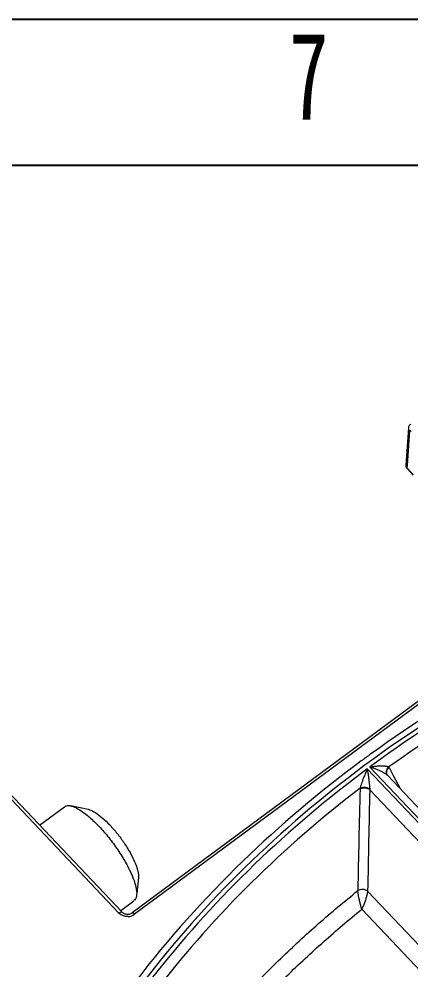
# Model space of a CAD drawing. Header units: millimetres. Extents: x 5536 to 6151, y 463 to 893.
# Drawn here: x 6020.47 to 6034.56, y 859.14 to 893.3 of the extents above; entities that cross this region are included whole.
import ezdxf

# ---------------------------------------------------------------- set-up
doc = ezdxf.new("R2010")
doc.units = ezdxf.units.MM
doc.header["$LTSCALE"] = 0.2
doc.layers.get('0').update_dxf_attribs({"lineweight": 18})
doc.layers.add('CAXA0層', color=7, linetype='Continuous', lineweight=25)
doc.layers.add('CAXA尺寸線層', color=3, linetype='Continuous', lineweight=25)
doc.styles.add('UserTxtStyle4', font='', dxfattribs={"width": 0.667})
doc.styles.get('UserTxtStyle4').set_extended_font_data('mingliu')

# ---------------------------------------------------------------- blocks, each defined once
blk = doc.blocks.new('321')
at = {"layer": 'CAXA0層'}
for p, q in [((-584, 410), (0, 410)), ((-579, 405), (-5, 405))]:
    blk.add_line(p, q, dxfattribs=at)
at = {"layer": 'CAXA尺寸線層', "linetype": 'Continuous', "lineweight": 25, "insert": (-113.31, 409.555), "char_height": 3, "width": 3.6018, "attachment_point": 1, "style": 'UserTxtStyle4'}
blk.add_mtext('\\T1.004;7', dxfattribs=at)

msp = doc.modelspace()

# ---------------------------------------------------------------- linework, layer by layer
for p, q in [((6034.558, 878.75), (6034.536, 878.737)), ((6034.558, 878.75), (6034.558, 878.75)), ((6034.468, 878.614), (6034.377, 877.271)), ((6034.502, 878.519), (6034.418, 877.269)), ((6034.418, 877.269), (6034.411, 877.176)), ((6034.411, 877.176), (6034.636, 876.939)), ((6034.418, 877.158), (6034.642, 876.921)), ((6039.505, 872.268), (6024.537, 861.192)), ((6039.594, 872.217), (6024.625, 861.142)), ((6033.217, 866.728), (6033.149, 866.679)), ((6032.987, 866.366), (6058.942, 838.965)), ((6059.034, 839.034), (6033.079, 866.434)), ((6033.77, 866.416), (6033.867, 866.229)), ((6033.707, 866.145), (6033.707, 866.145)), ((6033.712, 866.138), (6059.309, 839.116)), ((6033.867, 866.229), (6033.922, 866.125)), ((6033.922, 866.125), (6034.166, 865.658)), ((6024.062, 861.185), (6019.761, 865.726)), ((6024.172, 861.218), (6019.871, 865.759)), ((6033.076, 865.619), (6058.66, 838.61)), ((6021.209, 864.346), (6022.104, 865.007)), ((6022.951, 864.913), (6022.322, 865.039)), ((6024.76, 862.469), (6024.703, 861.898)), ((6024.762, 862.521), (6024.76, 862.468)), ((6024.699, 861.898), (6024.696, 861.83)), ((6033.001, 861.971), (6057.376, 836.238)), ((6024.127, 861.279), (6024.602, 861.631)), ((6032.789, 861.324), (6057, 835.765))]:
    msp.add_line(p, q)
for points in [[(6034.536, 878.737), (6034.515, 878.72), (6034.497, 878.699), (6034.483, 878.675), (6034.474, 878.649), (6034.468, 878.621), (6034.468, 878.616)], [(6033.712, 866.138), (6033.712, 866.138), (6033.708, 866.142), (6033.707, 866.145)]]:
    msp.add_lwpolyline(points)
for centre, radius, start, end in [((6034.603, 878.611), 0.136, 210.6784, 222.3665), ((6034.526, 877.261), 0.15, 176.131, 223.4894), ((6058.146, 832.278), 42.725, 126.2836, 126.4381), ((6058.171, 832.245), 42.766, 126.0104, 126.2836), ((6058.207, 832.195), 42.828, 125.8863, 126.0104), ((6058.17, 832.427), 42.262, 126.1616, 126.4201), ((6033.607, 866.331), 0.183, 27.5682, 34.6718), ((6033.134, 865.634), 0.409, 174.4752, 178.6031), ((6966.983, 843.602), 934.517, 178.648467, 178.87242), ((6960.637, 844.777), 927.796, 178.71282, 178.938186), ((6033.357, 865.641), 0.283, 180.5207, 184.5039), ((6021.849, 861.389), 2.918, 20.3873, 21.0293), ((6024.333, 861.442), 0.373, 223.4983, 231.1919), ((6024.369, 861.505), 0.446, 273.5167, 287.1193), ((6024.371, 861.429), 0.29, 278.8929, 292.2496)]:
    msp.add_arc(centre, radius, start, end)
for points, knots in [([(6034.468, 878.614), (6034.467, 878.607), (6034.468, 878.581), (6034.476, 878.557), (6034.486, 878.541)], [0, 0, 0, 0, 10355.78288, 35236.547601, 35236.547601, 35236.547601, 35236.547601]), ([(6034.502, 878.519), (6034.503, 878.525), (6034.524, 878.538), (6034.545, 878.514), (6034.56, 878.501), (6034.567, 878.494)], [0, 0, 0, 0, 11347.850891, 31922.059455, 49272.37916, 49272.37916, 49272.37916, 49272.37916]), ([(6034.377, 877.271), (6034.376, 877.264), (6034.377, 877.229), (6034.393, 877.196), (6034.411, 877.176)], [0, 0, 0, 0, 7660.993925, 35239.215439, 35239.215439, 35239.215439, 35239.215439]), ([(6093.495, 862.249), (6092.185, 863.599), (6089.317, 866.166), (6084.478, 869.427), (6079.134, 872.071), (6073.423, 874.023), (6067.459, 875.245), (6061.358, 875.715), (6055.24, 875.423), (6049.228, 874.374), (6043.437, 872.59), (6038.012, 870.118), (6034.67, 868.028), (6033.102, 866.893)], [0, 0, 0, 0, 13652.781969, 27825.203984, 42216.545634, 56790.473196, 71498.188812, 86281.469584, 101077.537959, 115822.521443, 130455.870746, 144924.852889, 158964.201551, 158964.201551, 158964.201551, 158964.201551]), ([(6093.34, 862.092), (6092.015, 863.466), (6089.138, 866.047), (6084.299, 869.306), (6078.993, 871.928), (6073.326, 873.863), (6067.406, 875.075), (6061.351, 875.541), (6055.28, 875.251), (6049.312, 874.212), (6043.562, 872.442), (6038.145, 869.974), (6034.798, 867.878), (6033.217, 866.728)], [0, 0, 0, 0, 13908.101978, 28039.627937, 42378.712134, 56896.383632, 71549.938508, 86280.352993, 101023.103017, 115713.137647, 130296.032994, 144725.929731, 158964.897739, 158964.897739, 158964.897739, 158964.897739]), ([(6093.416, 861.782), (6092.207, 863.054), (6089.596, 865.458), (6085.219, 868.553), (6080.424, 871.116), (6075.292, 873.105), (6069.911, 874.485), (6064.371, 875.236), (6058.766, 875.343), (6053.192, 874.805), (6047.741, 873.631), (6042.506, 871.841), (6037.634, 869.493), (6034.632, 867.57), (6033.233, 866.547)], [0, 0, 0, 0, 13821.613159, 27862.60812, 42110.495646, 56537.069841, 71103.979205, 85764.341803, 100465.983319, 115154.352856, 129775.567743, 144279.703817, 158623.677721, 172274.342312, 172274.342312, 172274.342312, 172274.342312]), ([(6092.776, 861.884), (6091.579, 863.108), (6089.001, 865.42), (6084.701, 868.394), (6080.006, 870.857), (6074.993, 872.769), (6069.744, 874.098), (6064.345, 874.823), (6058.884, 874.933), (6053.45, 874.427), (6048.131, 873.311), (6043.014, 871.605), (6038.183, 869.335), (6035.183, 867.456), (6033.758, 866.435)], [0, 0, 0, 0, 13792.079887, 27800.400756, 42009.861429, 56393.138087, 70912.782331, 85523.420227, 100174.709384, 114814.061999, 129389.462841, 143852.527347, 158161.198718, 172282.144129, 172282.144129, 172282.144129, 172282.144129]), ([(6033.149, 866.679), (6031.639, 865.577), (6028.766, 863.175), (6025.022, 859.042), (6022.559, 855.378), (6021.37, 853.137), (6021.057, 852.504)], [0, 0, 0, 0, 18622.416464, 37167.594517, 55382.979081, 62423.840933, 62423.840933, 62423.840933, 62423.840933]), ([(6032.77, 866.65), (6031.274, 865.546), (6028.369, 863.094), (6024.564, 858.843), (6022.171, 855.201), (6021.052, 853.068), (6020.823, 852.609)], [0, 0, 0, 0, 18718.601551, 38158.431606, 57262.770971, 62419.201471, 62419.201471, 62419.201471, 62419.201471]), ([(6032.987, 866.366), (6031.566, 865.312), (6028.876, 863.04), (6025.349, 859.169), (6022.957, 855.701), (6021.771, 853.547), (6021.432, 852.884)], [0, 0, 0, 0, 18507.65441, 36715.120569, 54635.831847, 62429.161516, 62429.161516, 62429.161516, 62429.161516]), ([(6032.987, 866.366), (6032.974, 866.337), (6032.949, 866.28), (6032.914, 866.198), (6032.883, 866.122), (6032.856, 866.051), (6032.832, 865.988), (6032.811, 865.931), (6032.792, 865.879), (6032.776, 865.833), (6032.762, 865.79), (6032.749, 865.75), (6032.738, 865.711), (6032.731, 865.685), (6032.728, 865.673)], [0, 0, 0, 0, 22035.810438, 42835.751631, 62047.648142, 79524.249486, 95263.409682, 109346.149221, 121891.426919, 133126.473282, 143432.497699, 153240.630233, 162734.242138, 171584.294333, 171584.294333, 171584.294333, 171584.294333]), ([(6032.987, 866.366), (6032.991, 866.335), (6033.001, 866.275), (6033.014, 866.189), (6033.025, 866.108), (6033.035, 866.034), (6033.044, 865.967), (6033.052, 865.907), (6033.058, 865.853), (6033.063, 865.805), (6033.068, 865.76), (6033.071, 865.718), (6033.074, 865.678), (6033.075, 865.651), (6033.075, 865.639)], [0, 0, 0, 0, 21818.244547, 42503.15433, 61671.629209, 79152.510824, 94925.844436, 109059.730626, 121663.799609, 132959.078905, 143323.367217, 153185.27052, 162722.003219, 171590.283418, 171590.283418, 171590.283418, 171590.283418]), ([(6033.079, 866.434), (6033.105, 866.439), (6033.156, 866.447), (6033.228, 866.458), (6033.294, 866.465), (6033.355, 866.471), (6033.409, 866.474), (6033.459, 866.476), (6033.505, 866.477), (6033.549, 866.476), (6033.589, 866.475), (6033.628, 866.471), (6033.662, 866.467), (6033.693, 866.461), (6033.719, 866.454), (6033.741, 866.446), (6033.753, 866.439), (6033.758, 866.435)], [0, 0, 0, 0, 24746.261463, 47379.527545, 67968.947785, 86632.936172, 103513.015881, 118841.160141, 132992.406238, 146358.544874, 159082.348972, 171001.128809, 181889.808759, 191586.225419, 199981.523393, 207054.899441, 212903.025578, 212903.025578, 212903.025578, 212903.025578]), ([(6033.079, 866.434), (6033.105, 866.427), (6033.153, 866.412), (6033.223, 866.389), (6033.287, 866.366), (6033.344, 866.344), (6033.397, 866.323), (6033.445, 866.302), (6033.489, 866.281), (6033.53, 866.26), (6033.569, 866.239), (6033.605, 866.218), (6033.638, 866.198), (6033.667, 866.177), (6033.691, 866.158), (6033.706, 866.145), (6033.712, 866.138), (6033.712, 866.138)], [0, 0, 0, 0, 23979.869669, 46160.915746, 66551.933068, 85222.018107, 102272.879357, 117906.714881, 132483.87073, 146398.391371, 159800.190229, 172522.164661, 184323.626107, 195020.112899, 204471.410891, 212616.81222, 212904.466487, 212904.466487, 212904.466487, 212904.466487]), ([(6033.707, 866.145), (6033.692, 866.167), (6033.666, 866.228), (6033.68, 866.339), (6033.728, 866.407), (6033.758, 866.435)], [0, 0, 0, 0, 12172.209626, 30043.752289, 49300.501627, 49300.501627, 49300.501627, 49300.501627]), ([(6033.686, 866.278), (6033.689, 866.291), (6033.704, 866.343), (6033.739, 866.389), (6033.77, 866.416)], [0, 0, 0, 0, 8521.922661, 35261.273338, 35261.273338, 35261.273338, 35261.273338]), ([(6033.703, 866.152), (6033.694, 866.168), (6033.68, 866.209), (6033.681, 866.254), (6033.686, 866.278)], [0, 0, 0, 0, 14754.322071, 35261.409301, 35261.409301, 35261.409301, 35261.409301]), ([(6032.728, 865.673), (6031.36, 864.629), (6028.772, 862.385), (6025.383, 858.582), (6023.145, 855.276), (6022.047, 853.269), (6021.765, 852.719)], [0, 0, 0, 0, 18846.242191, 37395.171182, 55658.984869, 62432.977647, 62432.977647, 62432.977647, 62432.977647]), ([(6032.726, 865.644), (6032.761, 865.665), (6032.843, 865.691), (6032.969, 865.683), (6033.046, 865.645), (6033.076, 865.619)], [0, 0, 0, 0, 16333.37828, 33406.912839, 49295.028742, 49295.028742, 49295.028742, 49295.028742]), ([(6032.728, 865.673), (6032.763, 865.692), (6032.845, 865.714), (6032.968, 865.702), (6033.045, 865.665), (6033.075, 865.639)], [0, 0, 0, 0, 16102.325611, 33237.983441, 49294.9724, 49294.9724, 49294.9724, 49294.9724]), ([(6022.105, 865.004), (6022.127, 865.02), (6022.195, 865.056), (6022.275, 865.051), (6022.322, 865.04)], [0, 0, 0, 0, 12501.699493, 35192.979766, 35192.979766, 35192.979766, 35192.979766]), ([(6022.322, 865.04), (6022.344, 865.035), (6022.466, 865), (6022.7, 864.876), (6022.889, 864.728), (6022.992, 864.64)], [0, 0, 0, 0, 4287.7152, 23709.569012, 49207.715485, 49207.715485, 49207.715485, 49207.715485]), ([(6022.951, 864.914), (6022.968, 864.911), (6023.061, 864.884), (6023.239, 864.789), (6023.481, 864.601), (6023.742, 864.348), (6024.003, 864.045), (6024.248, 863.713), (6024.459, 863.374), (6024.622, 863.053), (6024.727, 862.772), (6024.761, 862.597), (6024.762, 862.521)], [0, 0, 0, 0, 2398.674961, 13379.383041, 27807.46602, 44992.245134, 63929.778409, 83464.715076, 102387.226437, 119451.938042, 133519.299533, 144096.486568, 144096.486568, 144096.486568, 144096.486568]), ([(6022.992, 864.64), (6023.115, 864.534), (6023.359, 864.297), (6023.702, 863.9), (6024.023, 863.464), (6024.274, 863.063), (6024.408, 862.807), (6024.455, 862.707)], [0, 0, 0, 0, 15217.472102, 31994.797811, 49309.350998, 66087.440499, 76440.621472, 76440.621472, 76440.621472, 76440.621472]), ([(6024.455, 862.707), (6024.477, 862.661), (6024.518, 862.572), (6024.556, 862.48), (6024.573, 862.436)], [0, 0, 0, 0, 18191.960967, 35213.011153, 35213.011153, 35213.011153, 35213.011153]), ([(6020.586, 824.348), (6020.459, 824.732), (6020.016, 826.156), (6019.385, 828.798), (6018.92, 832.388), (6018.873, 836.254), (6019.305, 840.176), (6020.182, 843.923), (6021.388, 847.305), (6022.776, 850.232), (6024.226, 852.711), (6025.675, 854.811), (6027.094, 856.605), (6028.48, 858.165), (6029.847, 859.55), (6031.225, 860.818), (6032.168, 861.608), (6032.647, 861.992)], [0, 0, 0, 0, 6123.383947, 22563.479748, 41033.162655, 60789.885477, 80933.148311, 100593.190777, 118890.54767, 135171.339305, 149547.707864, 162305.89561, 173740.713065, 184155.416095, 193862.960245, 203185.29649, 212474.711453, 212474.711453, 212474.711453, 212474.711453]), ([(6033.001, 861.971), (6032.978, 861.99), (6032.923, 862.021), (6032.829, 862.04), (6032.733, 862.032), (6032.673, 862.008), (6032.647, 861.992)], [0, 0, 0, 0, 14909.997702, 30986.234608, 47221.189121, 62539.753175, 62539.753175, 62539.753175, 62539.753175]), ([(6032.79, 861.323), (6032.783, 861.347), (6032.77, 861.392), (6032.751, 861.459), (6032.734, 861.526), (6032.718, 861.594), (6032.703, 861.661), (6032.689, 861.725), (6032.677, 861.785), (6032.667, 861.841), (6032.659, 861.894), (6032.652, 861.944), (6032.648, 861.976), (6032.647, 861.992)], [0, 0, 0, 0, 16913.284143, 32639.647768, 48572.434885, 64826.596216, 80905.127233, 96263.085001, 110428.938107, 123473.733717, 135773.390539, 147473.503449, 158399.184435, 158399.184435, 158399.184435, 158399.184435]), ([(6033.001, 861.971), (6032.999, 861.955), (6032.994, 861.923), (6032.984, 861.874), (6032.972, 861.823), (6032.957, 861.769), (6032.94, 861.71), (6032.92, 861.648), (6032.897, 861.583), (6032.873, 861.518), (6032.847, 861.454), (6032.819, 861.389), (6032.8, 861.346), (6032.789, 861.323)], [0, 0, 0, 0, 10836.616689, 22434.245249, 34639.188787, 47603.454021, 61707.438755, 77029.936146, 93108.526485, 109404.255466, 125422.441979, 141282.434256, 158404.449103, 158404.449103, 158404.449103, 158404.449103]), ([(6024.683, 861.752), (6024.677, 861.732), (6024.657, 861.687), (6024.623, 861.651), (6024.6, 861.634)], [0, 0, 0, 0, 14847.877018, 35216.223957, 35216.223957, 35216.223957, 35216.223957]), ([(6023.764, 818.203), (6023.69, 818.332), (6023.255, 819.112), (6022.471, 820.649), (6021.488, 822.965), (6020.589, 825.658), (6019.857, 828.776), (6019.412, 832.288), (6019.371, 836.063), (6019.792, 839.891), (6020.643, 843.551), (6021.813, 846.863), (6023.163, 849.737), (6024.577, 852.177), (6025.991, 854.246), (6027.378, 856.017), (6028.733, 857.556), (6030.067, 858.922), (6031.408, 860.17), (6032.325, 860.947), (6032.789, 861.324)], [0, 0, 0, 0, 2355.796814, 14105.274735, 27242.613265, 42077.718048, 58913.341542, 77767.627866, 97903.416631, 118424.970176, 138464.698432, 157147.911506, 173822.445461, 188563.172798, 201657.391999, 213399.302705, 224089.289752, 234037.377678, 243562.628101, 253016.835491, 253016.835491, 253016.835491, 253016.835491]), ([(6024.062, 861.185), (6024.08, 861.199), (6024.109, 861.216), (6024.154, 861.232), (6024.168, 861.22), (6024.171, 861.217)], [0, 0, 0, 0, 27264.717593, 44791.098463, 49233.23929, 49233.23929, 49233.23929, 49233.23929]), ([(6024.281, 861.152), (6024.27, 861.155), (6024.23, 861.171), (6024.193, 861.195), (6024.172, 861.218)], [0, 0, 0, 0, 9148.862102, 35215.047842, 35215.047842, 35215.047842, 35215.047842]), ([(6024.396, 861.06), (6024.378, 861.059), (6024.306, 861.059), (6024.233, 861.076), (6024.184, 861.099)], [0, 0, 0, 0, 8740.247357, 35215.708704, 35215.708704, 35215.708704, 35215.708704]), ([(6024.416, 861.143), (6024.393, 861.139), (6024.347, 861.137), (6024.302, 861.145), (6024.281, 861.152)], [0, 0, 0, 0, 17681.77429, 35215.715102, 35215.715102, 35215.715102, 35215.715102]), ([(6024.625, 861.142), (6024.611, 861.157), (6024.589, 861.176), (6024.551, 861.202), (6024.539, 861.193), (6024.538, 861.191)], [0, 0, 0, 0, 29462.000284, 46553.923311, 49237.148847, 49237.148847, 49237.148847, 49237.148847])]:
    msp.add_open_spline(points, degree=3, knots=knots)
for points in [[(6034.411, 877.176), (6034.411, 877.173), (6034.412, 877.169), (6034.414, 877.166)], [(6034.414, 877.166), (6034.415, 877.163), (6034.416, 877.161), (6034.418, 877.159)], [(6024.584, 862.405), (6024.61, 862.336), (6024.633, 862.265), (6024.652, 862.194)], [(6024.652, 862.194), (6024.662, 862.158), (6024.671, 862.122), (6024.678, 862.086)], [(6024.678, 862.086), (6024.69, 862.024), (6024.698, 861.961), (6024.699, 861.898)], [(6024.697, 861.83), (6024.695, 861.804), (6024.691, 861.777), (6024.683, 861.752)], [(6024.184, 861.099), (6024.154, 861.113), (6024.125, 861.131), (6024.099, 861.152)], [(6024.537, 861.192), (6024.52, 861.18), (6024.501, 861.169), (6024.481, 861.161)], [(6024.625, 861.142), (6024.588, 861.114), (6024.545, 861.093), (6024.5, 861.079)]]:
    msp.add_open_spline(points, degree=3)

# ---------------------------------------------------------------- block references
at = {"xscale": 1.050000000000011, "yscale": 1.050000000000001, "zscale": 1.05}
msp.add_blockref('321', (6149.144, 462.804), dxfattribs=at)

doc.saveas('drawing.dxf')
